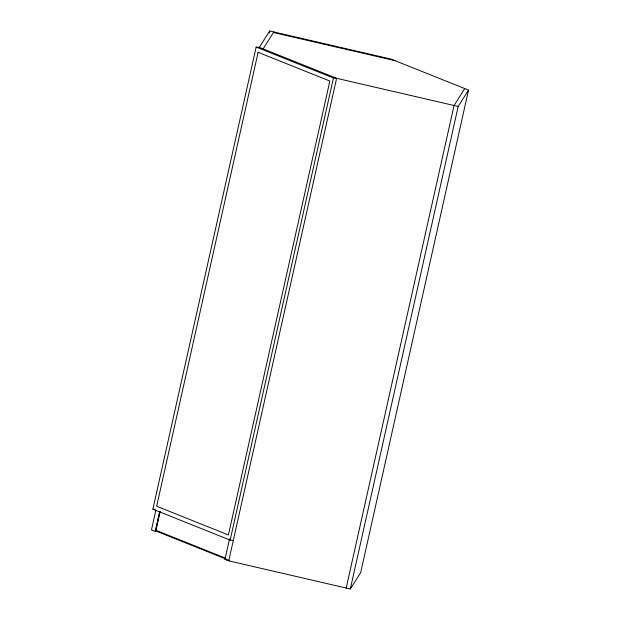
<?xml version="1.0" encoding="UTF-8"?>
<svg xmlns="http://www.w3.org/2000/svg" width="620" height="620" viewBox="0 0 620 620"><rect width="100%" height="100%" fill="white"/><g stroke="black" fill="none" stroke-linecap="round" stroke-linejoin="round"><path stroke-width="0.93" d="M233.314 540.4L230.152 540.121L152.869 509.183L256.161 47.081L259.323 47.36L336.606 78.298L458.18 106.454L468.534 90.086L391.251 59.156L269.685 31L259.323 47.36M155.829 510.392L151.466 529.914L155.233 531.418L155.938 530.309L160.092 511.725M155.233 531.418L159.596 511.903M159.945 511.345L155.581 530.867L226.409 559.217M269.266 32.891L269.685 31M468.534 90.086L360.677 572.64L350.315 589L228.749 560.844L224.975 559.341L229.547 538.889M230.152 540.121L333.444 78.019L256.161 47.081M228.749 560.844L336.606 78.298L333.444 78.019M350.315 589L458.18 106.454M263.097 48.872L273.808 31.953M464.768 88.582L454.057 105.493L346.192 588.047L346.549 587.489M152.869 509.183L155.24 509.392M273.451 32.511L395.025 60.659M224.975 559.341L229.098 560.294M155.938 530.309L225.13 558.008M258.122 52.32L156.659 506.246L228.4 534.959L329.863 81.042L258.122 52.32"/></g></svg>
